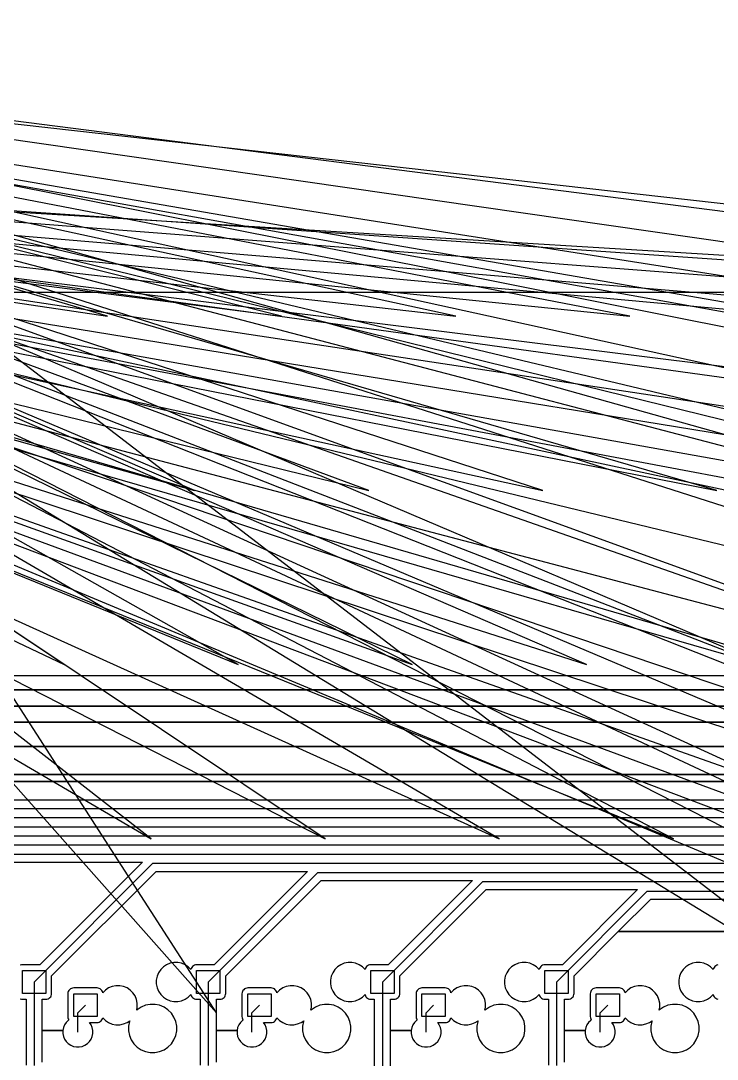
# Model space of a CAD drawing. Extents: x -29462 to 42578, y -23213 to 32194.
# Drawn here: x 19283 to 27750, y -13109 to -489 of the extents above; entities that cross this region are included whole.
import ezdxf

# ---------------------------------------------------------------- set-up
doc = ezdxf.new("R2010")
doc.units = 0

msp = doc.modelspace()

# ---------------------------------------------------------------- linework, layer by layer
at = {"layer": 'Layer 1'}
for p, q in [((20337.808, -4078.892), (8065.38, -488.988)), ((22454.478, -4078.892), (8065.38, -488.988)), ((24571.148, -4078.892), (8065.38, -488.988)), ((26687.808, -4078.892), (8065.38, -488.988)), ((28804.468, -4078.892), (8065.38, -488.988)), ((30921.138, -4078.892), (8065.38, -488.988)), ((39916.968, -4078.892), (8065.38, -488.988)), ((21396.218, -6195.552), (8065.38, -488.988)), ((23512.888, -6195.552), (8065.38, -488.988)), ((25629.558, -6195.552), (8065.38, -488.988)), ((27746.218, -6195.552), (8065.38, -488.988)), ((29862.878, -6195.552), (8065.38, -488.988)), ((31979.548, -6195.552), (8065.38, -488.988)), ((39917.048, -6195.552), (8065.38, -488.988)), ((19808.69, -8312.22), (8065.38, -488.988)), ((21925.36, -8312.22), (8065.38, -488.988)), ((24042.03, -8312.22), (8065.38, -488.988)), ((26158.69, -8312.22), (8065.38, -488.988)), ((28275.35, -8312.22), (8065.38, -488.988)), ((30392.02, -8312.22), (8065.38, -488.988)), ((39917.02, -8312.22), (8065.38, -488.988)), ((20867.05, -10428.88), (8065.38, -488.988)), ((22983.72, -10428.88), (8065.38, -488.988)), ((25100.39, -10428.88), (8065.38, -488.988)), ((27217.05, -10428.88), (8065.38, -488.988)), ((29333.71, -10428.88), (8065.38, -488.988)), ((37800.32, -13074.713), (8065.38, -488.988)), ((39916.99, -13074.713), (8065.38, -488.988)), ((34625.378, -6195.552), (8594.55, -488.988)), ((32244.07, -12545.546), (8594.55, -488.988)), ((34096.138, -4078.892), (9123.71, -488.988)), ((37800.378, -6195.552), (9123.71, -488.988)), ((33831.6, -8312.22), (9388.3, -488.988)), ((37800.298, -4078.892), (9652.88, -488.988)), ((37800.35, -8312.22), (9917.46, -488.988)), ((33302.46, -10428.88), (9917.46, -488.988)), ((21660.75, -12545.546), (13886.2, -488.988)), ((29598.24, -12545.546), (13886.2, -488.988)), ((35683.65, -13074.713), (9388.3, -1018.16)), ((37800.37, -10958.046), (10446.6, -1018.15)), ((6520.94, -2033.48), (20337.808, -4078.892)), ((6520.94, -2033.48), (22454.478, -4078.892)), ((6520.94, -2033.48), (24571.148, -4078.892)), ((6520.94, -2033.48), (26687.808, -4078.892)), ((6520.94, -2033.48), (28804.468, -4078.892)), ((6520.94, -2033.48), (30921.138, -4078.892)), ((6520.94, -2033.48), (39916.968, -4078.892)), ((6520.94, -2033.48), (21396.218, -6195.552)), ((6520.94, -2033.48), (23512.888, -6195.552)), ((6520.94, -2033.48), (25629.558, -6195.552)), ((6520.94, -2033.48), (27746.218, -6195.552)), ((6520.94, -2033.48), (29862.878, -6195.552)), ((6520.94, -2033.48), (31979.548, -6195.552)), ((6520.94, -2033.48), (39917.048, -6195.552)), ((6520.94, -2033.48), (19808.69, -8312.22)), ((6520.94, -2033.48), (21925.36, -8312.22)), ((6520.94, -2033.48), (24042.03, -8312.22)), ((6520.94, -2033.48), (26158.69, -8312.22)), ((6520.94, -2033.48), (28275.35, -8312.22)), ((6520.94, -2033.48), (30392.02, -8312.22)), ((6520.94, -2033.48), (39917.02, -8312.22)), ((6520.94, -2033.48), (20867.05, -10428.88)), ((6520.94, -2033.48), (22983.72, -10428.88)), ((6520.94, -2033.48), (25100.39, -10428.88)), ((6520.94, -2033.48), (27217.05, -10428.88)), ((6520.94, -2033.48), (29333.71, -10428.88)), ((6520.94, -2033.48), (37800.32, -13074.713)), ((6520.94, -2033.48), (39916.99, -13074.713)), ((7050.11, -2033.48), (34625.378, -6195.552)), ((7050.11, -2033.48), (32244.07, -12545.546)), ((7579.28, -2033.48), (34096.138, -4078.892)), ((7579.28, -2033.48), (37800.378, -6195.552)), ((7843.86, -2033.48), (33831.6, -8312.22)), ((8108.44, -2033.48), (37800.298, -4078.892)), ((8373.03, -2033.48), (37800.35, -8312.22)), ((8373.03, -2033.48), (33302.46, -10428.88)), ((12341.8, -2033.48), (21660.75, -12545.546)), ((12341.8, -2033.48), (29598.24, -12545.546)), ((7843.86, -2562.65), (35683.65, -13074.713)), ((8902.19, -2562.65), (37800.37, -10958.046)), ((42577.9, -3792.83), (18116.2, -3792.83)), ((4253.88, -8446.25), (38628, -8446.25)), ((28524.7007, -8619.97993), (17672.2, -8619.98)), ((17672.21, -8619.98), (28524.7, -8619.98)), ((28419.16953, -8820.3615), (17777.3, -8820.36)), ((17777.3229, -8820.3618), (28419.2, -8820.36)), ((28524.6993, -9014.72997), (17672.2, -9014.73)), ((17672.2094, -9014.72997), (28524.7, -9014.73)), ((29344.91117, -9308.57338), (17095.9, -9308.58)), ((17095.9, -9308.58), (29344.9, -9308.58)), ((17437.7, -9650.43), (31037.1, -9650.43)), ((31037.04012, -9650.4343), (17437.7, -9650.43)), ((31037.0356, -9734.9558), (17522.2, -9734.96)), ((17522.232, -9734.962), (31037.1, -9734.96)), ((30399.80446, -9962.63), (17749.9, -9962.63)), ((17709.1, -10060.8), (30404.6, -10060.8)), ((17662.9, -10172), (30358.6, -10172)), ((17616.9, -10283.2), (30312.6, -10283.2)), ((17570.9, -10394.1), (30266.6, -10394.1)), ((17522, -10505.3), (30220.3, -10505.3)), ((18883.5, -10616.5), (30174.3, -10616.5)), ((18924.35, -10714.88), (20762.9, -10714.9)), ((20762.9, -10714.9), (19516.83, -11960.94)), ((19445.9, -12170.7), (20888.9, -10727.42)), ((19658.7, -12097.2), (20929.94, -10825.99)), ((20888.9, -10727.4), (30128.3, -10727.4)), ((20929.94, -10825.99), (22768.4, -10826)), ((21562.6, -12170.7), (22894.69, -10838.61)), ((22768.4, -10826), (21633.44, -11960.93)), ((22894.7, -10838.6), (30063.4, -10838.6)), ((21775.3, -12097.2), (22935.4, -10937.1)), ((22935.4, -10937.1), (24774, -10937.1)), ((23679.3, -12170.7), (24900.19, -10949.81)), ((24774, -10937.1), (23750.16, -11960.92)), ((24900.2, -10949.8), (30016.6, -10949.8)), ((23892, -12097.2), (24941.02, -11048.21)), ((24941.02, -11048.21), (26779.5, -11048.2)), ((25795.9, -12170.7), (26899.67, -11066.65)), ((26779.5, -11048.2), (25866.766, -11960.906)), ((26899.7, -11066.6), (29966.9, -11066.6)), ((26547.2, -11558.6), (26940.674, -11165.126)), ((26940.674, -11165.126), (28498.2, -11165.1)), ((26008.6, -12097.2), (26547.192, -11558.636)), ((26547.192, -11558.636), (28524.7, -11558.6)), ((28524.6993, -11558.59999), (26547.2, -11558.6)), ((19290.5711, -11962.25467), (19277.2502, -11966.29044)), ((19304.4, -11960.9), (19290.5711, -11962.25467)), ((19516.83, -11960.94), (19304.4, -11960.9)), ((21017.0534, -11986.44487), (20984.0052, -12019.49307)), ((21055.9154, -11960.50867), (21017.0534, -11986.44487)), ((21099.0671, -11942.61577), (21055.9154, -11960.50867)), ((21144.9, -11933.5), (21099.0671, -11942.61577)), ((21191.681606, -11933.468025), (21144.9, -11933.5)), ((21237.514506, -11942.583795), (21191.681606, -11933.468025)), ((21280.694506, -11960.476695), (21237.514506, -11942.583795)), ((21319.528206, -11986.412895), (21280.694506, -11960.476695)), ((21351.504006, -12018.416895), (21319.528206, -11986.412895)), ((21370.9491, -11981.67154), (21362.14377, -11992.42424)), ((21381.7018, -11972.83799), (21370.9491, -11981.67154)), ((21393.9502, -11966.29044), (21381.7018, -11972.83799)), ((21407.2711, -11962.25467), (21393.9502, -11966.29044)), ((21421.1, -11960.9), (21407.2711, -11962.25467)), ((21633.44, -11960.93), (21421.1, -11960.9)), ((23133.7534, -11986.44487), (23100.7052, -12019.49307)), ((23172.6154, -11960.50867), (23133.7534, -11986.44487)), ((23215.7671, -11942.61577), (23172.6154, -11960.50867)), ((23261.6, -11933.5), (23215.7671, -11942.61577)), ((23308.381606, -11933.468025), (23261.6, -11933.5)), ((23354.214506, -11942.583795), (23308.381606, -11933.468025)), ((23397.394506, -11960.476695), (23354.214506, -11942.583795)), ((23436.228206, -11986.412895), (23397.394506, -11960.476695)), ((23468.204006, -12018.416895), (23436.228206, -11986.412895)), ((23487.6491, -11981.67154), (23478.84377, -11992.42424)), ((23498.4018, -11972.83799), (23487.6491, -11981.67154)), ((23510.6502, -11966.29044), (23498.4018, -11972.83799)), ((23523.9711, -11962.25467), (23510.6502, -11966.29044)), ((23537.8, -11960.9), (23523.9711, -11962.25467)), ((23750.16, -11960.92), (23537.8, -11960.9)), ((25250.4534, -11986.44487), (25217.4052, -12019.49307)), ((25289.3154, -11960.50867), (25250.4534, -11986.44487)), ((25332.4671, -11942.61577), (25289.3154, -11960.50867)), ((25378.3, -11933.5), (25332.4671, -11942.61577)), ((25424.981606, -11933.468025), (25378.3, -11933.5)), ((25470.814506, -11942.583795), (25424.981606, -11933.468025)), ((25513.994506, -11960.476695), (25470.814506, -11942.583795)), ((25552.828206, -11986.412895), (25513.994506, -11960.476695)), ((25584.804006, -12018.416895), (25552.828206, -11986.412895)), ((25604.2491, -11981.67154), (25595.44377, -11992.42424)), ((25615.0018, -11972.83799), (25604.2491, -11981.67154)), ((25627.2502, -11966.29044), (25615.0018, -11972.83799)), ((25640.5711, -11962.25467), (25627.2502, -11966.29044)), ((25654.4, -11960.9), (25640.5711, -11962.25467)), ((25866.766, -11960.906), (25654.4, -11960.9)), ((27367.0534, -11986.44487), (27334.0052, -12019.49307)), ((27405.9154, -11960.50867), (27367.0534, -11986.44487)), ((27449.0671, -11942.61577), (27405.9154, -11960.50867)), ((27494.9, -11933.5), (27449.0671, -11942.61577)), ((27541.681606, -11933.468025), (27494.9, -11933.5)), ((27587.514506, -11942.583795), (27541.681606, -11933.468025)), ((27630.694506, -11960.476695), (27587.514506, -11942.583795)), ((27669.528206, -11986.412895), (27630.694506, -11960.476695)), ((27701.504006, -12018.416895), (27669.528206, -11986.412895)), ((27720.9491, -11981.67154), (27712.14377, -11992.42424)), ((27731.7018, -11972.83799), (27720.9491, -11981.67154)), ((27743.9502, -11966.29044), (27731.7018, -11972.83799)), ((27757.2711, -11962.25467), (27743.9502, -11966.29044)), ((19304.4, -12309.6), (19304.4, -12031.8)), ((19304.4, -12031.8), (19587.8, -12031.8)), ((19587.8, -12031.8), (19587.8, -12309.6)), ((19658.69424, -12309.60576), (19658.7, -12097.2)), ((20940.1761, -12101.53507), (20931.06033, -12147.36797)), ((20958.0408, -12058.35507), (20940.1761, -12101.53507)), ((20984.0052, -12019.49307), (20958.0408, -12058.35507)), ((21351.56045, -12017.96534), (21351.504006, -12018.416895)), ((21355.59622, -12004.67264), (21351.56045, -12017.96534)), ((21362.14377, -11992.42424), (21355.59622, -12004.67264)), ((21421.1, -12309.6), (21421.1, -12031.8)), ((21421.1, -12031.8), (21704.4, -12031.8)), ((21704.4, -12031.8), (21704.4, -12309.6)), ((21775.29424, -12309.60576), (21775.3, -12097.2)), ((23056.8761, -12101.53507), (23047.76033, -12147.36797)), ((23074.7408, -12058.35507), (23056.8761, -12101.53507)), ((23100.7052, -12019.49307), (23074.7408, -12058.35507)), ((23468.26045, -12017.96534), (23468.204006, -12018.416895)), ((23472.29622, -12004.67264), (23468.26045, -12017.96534)), ((23478.84377, -11992.42424), (23472.29622, -12004.67264)), ((23537.8, -12309.6), (23537.8, -12031.8)), ((23537.8, -12031.8), (23821.1, -12031.8)), ((23821.1, -12031.8), (23821.1, -12309.6)), ((23891.99424, -12309.60576), (23892, -12097.2)), ((25173.5761, -12101.53507), (25164.46033, -12147.36797)), ((25191.4408, -12058.35507), (25173.5761, -12101.53507)), ((25217.4052, -12019.49307), (25191.4408, -12058.35507)), ((25584.86045, -12017.96534), (25584.804006, -12018.416895)), ((25588.89622, -12004.67264), (25584.86045, -12017.96534)), ((25595.44377, -11992.42424), (25588.89622, -12004.67264)), ((25654.4, -12309.6), (25654.4, -12031.8)), ((25654.4, -12031.8), (25937.8, -12031.8)), ((25937.8, -12031.8), (25937.8, -12309.6)), ((26008.69424, -12309.60576), (26008.6, -12097.2)), ((27290.1761, -12101.53507), (27281.06033, -12147.36797)), ((27308.0408, -12058.35507), (27290.1761, -12101.53507)), ((27334.0052, -12019.49307), (27308.0408, -12058.35507)), ((27701.56045, -12017.96534), (27701.504006, -12018.416895)), ((27705.59622, -12004.67264), (27701.56045, -12017.96534)), ((27712.14377, -11992.42424), (27705.59622, -12004.67264)), ((19445.9, -12170.7), (19445.9, -13184.1)), ((20393.5671, -12224.81577), (20350.4154, -12242.70867)), ((20439.4, -12215.7), (20393.5671, -12224.81577)), ((20486.13213, -12215.73203), (20439.4, -12215.7)), ((20531.96503, -12224.8478), (20486.13213, -12215.73203)), ((20575.14503, -12242.7407), (20531.96503, -12224.8478)), ((20931.06033, -12147.36797), (20931.1, -12194)), ((20931.1, -12194), (20940.21577, -12239.8329)), ((20940.21577, -12239.8329), (20958.08047, -12283.0129)), ((21562.6, -12170.7), (21562.6, -13184.1)), ((22510.2671, -12224.81577), (22467.1154, -12242.70867)), ((22556.1, -12215.7), (22510.2671, -12224.81577)), ((22602.83213, -12215.73203), (22556.1, -12215.7)), ((22648.66503, -12224.8478), (22602.83213, -12215.73203)), ((22691.84503, -12242.7407), (22648.66503, -12224.8478)), ((23047.76033, -12147.36797), (23047.8, -12194)), ((23047.8, -12194), (23056.91577, -12239.8329)), ((23056.91577, -12239.8329), (23074.78047, -12283.0129)), ((23679.3, -12170.7), (23679.3, -13229)), ((24626.8671, -12224.81577), (24583.7154, -12242.70867)), ((24672.7, -12215.7), (24626.8671, -12224.81577)), ((24719.43213, -12215.73203), (24672.7, -12215.7)), ((24765.26503, -12224.8478), (24719.43213, -12215.73203)), ((24808.44503, -12242.7407), (24765.26503, -12224.8478)), ((25164.46033, -12147.36797), (25164.4, -12194)), ((25164.4, -12194), (25173.51577, -12239.8329)), ((25173.51577, -12239.8329), (25191.38047, -12283.0129)), ((25795.9, -12170.7), (25795.9, -13184.1)), ((26743.5671, -12224.81577), (26700.4154, -12242.70867)), ((26789.4, -12215.7), (26743.5671, -12224.81577)), ((26836.13213, -12215.73203), (26789.4, -12215.7)), ((26881.96503, -12224.8478), (26836.13213, -12215.73203)), ((26925.14503, -12242.7407), (26881.96503, -12224.8478)), ((27281.06033, -12147.36797), (27281.1, -12194)), ((27281.1, -12194), (27290.21577, -12239.8329)), ((27290.21577, -12239.8329), (27308.08047, -12283.0129)), ((19587.8, -12309.6), (19304.4, -12309.6)), ((19627.1983, -12368.53379), (19637.9227, -12359.72846)), ((19637.9227, -12359.72846), (19646.75625, -12348.97576)), ((19646.75625, -12348.97576), (19653.3038, -12336.72736)), ((19653.3038, -12336.72736), (19657.33957, -12323.43466)), ((19657.33957, -12323.43466), (19658.69424, -12309.60576)), ((19855.80576, -12313.99424), (19855.8, -12591.8)), ((19857.16043, -12300.16534), (19855.80576, -12313.99424)), ((19861.1962, -12286.87264), (19857.16043, -12300.16534)), ((19867.74375, -12274.62424), (19861.1962, -12286.87264)), ((19876.5773, -12263.87154), (19867.74375, -12274.62424)), ((19887.3017, -12255.03799), (19876.5773, -12263.87154)), ((19899.5784, -12248.49044), (19887.3017, -12255.03799)), ((19912.8711, -12244.45467), (19899.5784, -12248.49044)), ((19926.7, -12243.1), (19912.8711, -12244.45467)), ((20209.981606, -12243.131975), (19926.7, -12243.1)), ((19926.7, -12591.8), (19926.7, -12314)), ((19926.7, -12314), (20210, -12314)), ((20223.810506, -12244.486645), (20209.981606, -12243.131975)), ((20210, -12314), (20210, -12591.8)), ((20237.131406, -12248.522415), (20223.810506, -12244.486645)), ((20249.379806, -12255.069965), (20237.131406, -12248.522415)), ((20260.132506, -12263.903515), (20249.379806, -12255.069965)), ((20268.937836, -12274.656215), (20260.132506, -12263.903515)), ((20275.485386, -12286.904615), (20268.937836, -12274.656215)), ((20279.521156, -12300.197315), (20275.485386, -12286.904615)), ((20279.5776, -12300.64887), (20279.521156, -12300.197315)), ((20311.5534, -12268.64487), (20279.5776, -12300.64887)), ((20350.4154, -12242.70867), (20311.5534, -12268.64487)), ((20613.97873, -12268.6769), (20575.14503, -12242.7407)), ((20647.02693, -12301.7251), (20613.97873, -12268.6769)), ((20672.99133, -12340.5871), (20647.02693, -12301.7251)), ((20690.88423, -12383.7671), (20672.99133, -12340.5871)), ((20958.08047, -12283.0129), (20984.04487, -12321.8749)), ((20984.04487, -12321.8749), (21017.09307, -12354.8949)), ((21017.09307, -12354.8949), (21055.95507, -12380.8593)), ((21280.7129, -12380.89133), (21319.5466, -12354.92693)), ((21319.5466, -12354.92693), (21351.5224, -12322.95113)), ((21351.5224, -12322.95113), (21351.578844, -12323.402685)), ((21351.578844, -12323.402685), (21355.614614, -12336.695385)), ((21355.614614, -12336.695385), (21362.162164, -12348.943785)), ((21362.162164, -12348.943785), (21370.967494, -12359.696485)), ((21370.967494, -12359.696485), (21381.720194, -12368.501815)), ((21704.4, -12309.6), (21421.1, -12309.6)), ((21743.7983, -12368.53379), (21754.5227, -12359.72846)), ((21754.5227, -12359.72846), (21763.35625, -12348.97576)), ((21763.35625, -12348.97576), (21769.9038, -12336.72736)), ((21769.9038, -12336.72736), (21773.93957, -12323.43466)), ((21773.93957, -12323.43466), (21775.29424, -12309.60576)), ((21972.40576, -12313.99424), (21972.4, -12591.8)), ((21973.76043, -12300.16534), (21972.40576, -12313.99424)), ((21977.7962, -12286.87264), (21973.76043, -12300.16534)), ((21984.34375, -12274.62424), (21977.7962, -12286.87264)), ((21993.1773, -12263.87154), (21984.34375, -12274.62424)), ((22003.9017, -12255.03799), (21993.1773, -12263.87154)), ((22016.1784, -12248.49044), (22003.9017, -12255.03799)), ((22029.4711, -12244.45467), (22016.1784, -12248.49044)), ((22043.3, -12243.1), (22029.4711, -12244.45467)), ((22326.681606, -12243.131975), (22043.3, -12243.1)), ((22043.3, -12591.8), (22043.3, -12314)), ((22043.3, -12314), (22326.6, -12314)), ((22326.6, -12314), (22326.6, -12591.8)), ((22340.510506, -12244.486645), (22326.681606, -12243.131975)), ((22353.831406, -12248.522415), (22340.510506, -12244.486645)), ((22366.079806, -12255.069965), (22353.831406, -12248.522415)), ((22376.832506, -12263.903515), (22366.079806, -12255.069965)), ((22385.637836, -12274.656215), (22376.832506, -12263.903515)), ((22392.185386, -12286.904615), (22385.637836, -12274.656215)), ((22396.221156, -12300.197315), (22392.185386, -12286.904615)), ((22396.2776, -12300.64887), (22396.221156, -12300.197315)), ((22428.2534, -12268.64487), (22396.2776, -12300.64887)), ((22467.1154, -12242.70867), (22428.2534, -12268.64487)), ((22730.67873, -12268.6769), (22691.84503, -12242.7407)), ((22763.72693, -12301.7251), (22730.67873, -12268.6769)), ((22789.69133, -12340.5871), (22763.72693, -12301.7251)), ((22807.58423, -12383.7671), (22789.69133, -12340.5871)), ((23074.78047, -12283.0129), (23100.74487, -12321.8749)), ((23100.74487, -12321.8749), (23133.79307, -12354.8949)), ((23133.79307, -12354.8949), (23172.65507, -12380.8593)), ((23397.3129, -12380.89133), (23436.1466, -12354.92693)), ((23436.1466, -12354.92693), (23468.1224, -12322.95113)), ((23468.1224, -12322.95113), (23468.178844, -12323.402685)), ((23468.178844, -12323.402685), (23472.214614, -12336.695385)), ((23472.214614, -12336.695385), (23478.762164, -12348.943785)), ((23478.762164, -12348.943785), (23487.567494, -12359.696485)), ((23487.567494, -12359.696485), (23498.320194, -12368.501815)), ((23821.1, -12309.6), (23537.8, -12309.6)), ((23860.4983, -12368.53379), (23871.2227, -12359.72846)), ((23871.2227, -12359.72846), (23880.05625, -12348.97576)), ((23880.05625, -12348.97576), (23886.6038, -12336.72736)), ((23886.6038, -12336.72736), (23890.63957, -12323.43466)), ((23890.63957, -12323.43466), (23891.99424, -12309.60576)), ((24089.10576, -12313.99424), (24089.1, -12591.8)), ((24090.46043, -12300.16534), (24089.10576, -12313.99424)), ((24094.4962, -12286.87264), (24090.46043, -12300.16534)), ((24101.04375, -12274.62424), (24094.4962, -12286.87264)), ((24109.8773, -12263.87154), (24101.04375, -12274.62424)), ((24120.6017, -12255.03799), (24109.8773, -12263.87154)), ((24132.8784, -12248.49044), (24120.6017, -12255.03799)), ((24146.1711, -12244.45467), (24132.8784, -12248.49044)), ((24160, -12243.1), (24146.1711, -12244.45467)), ((24443.281606, -12243.131975), (24160, -12243.1)), ((24160, -12591.8), (24160, -12314)), ((24160, -12314), (24443.3, -12314)), ((24457.110506, -12244.486645), (24443.281606, -12243.131975)), ((24443.3, -12314), (24443.3, -12591.8)), ((24470.431406, -12248.522415), (24457.110506, -12244.486645)), ((24482.679806, -12255.069965), (24470.431406, -12248.522415)), ((24493.432506, -12263.903515), (24482.679806, -12255.069965)), ((24502.237836, -12274.656215), (24493.432506, -12263.903515)), ((24508.785386, -12286.904615), (24502.237836, -12274.656215)), ((24512.821156, -12300.197315), (24508.785386, -12286.904615)), ((24512.8776, -12300.64887), (24512.821156, -12300.197315)), ((24544.8534, -12268.64487), (24512.8776, -12300.64887)), ((24583.7154, -12242.70867), (24544.8534, -12268.64487)), ((24847.27873, -12268.6769), (24808.44503, -12242.7407)), ((24880.32693, -12301.7251), (24847.27873, -12268.6769)), ((24906.29133, -12340.5871), (24880.32693, -12301.7251)), ((24924.18423, -12383.7671), (24906.29133, -12340.5871)), ((25191.38047, -12283.0129), (25217.34487, -12321.8749)), ((25217.34487, -12321.8749), (25250.39307, -12354.8949)), ((25250.39307, -12354.8949), (25289.25507, -12380.8593)), ((25514.0129, -12380.89133), (25552.8466, -12354.92693)), ((25552.8466, -12354.92693), (25584.8224, -12322.95113)), ((25584.8224, -12322.95113), (25584.878844, -12323.402685)), ((25584.878844, -12323.402685), (25588.914614, -12336.695385)), ((25588.914614, -12336.695385), (25595.462164, -12348.943785)), ((25595.462164, -12348.943785), (25604.267494, -12359.696485)), ((25604.267494, -12359.696485), (25615.020194, -12368.501815)), ((25937.8, -12309.6), (25654.4, -12309.6)), ((25977.1983, -12368.53379), (25987.9227, -12359.72846)), ((25987.9227, -12359.72846), (25996.75625, -12348.97576)), ((25996.75625, -12348.97576), (26003.3038, -12336.72736)), ((26003.3038, -12336.72736), (26007.33957, -12323.43466)), ((26007.33957, -12323.43466), (26008.69424, -12309.60576)), ((26207.06043, -12300.16534), (26205.70576, -12313.99424)), ((26205.70576, -12313.99424), (26205.8, -12591.8)), ((26211.0962, -12286.87264), (26207.06043, -12300.16534)), ((26217.64375, -12274.62424), (26211.0962, -12286.87264)), ((26226.4773, -12263.87154), (26217.64375, -12274.62424)), ((26237.2017, -12255.03799), (26226.4773, -12263.87154)), ((26249.4784, -12248.49044), (26237.2017, -12255.03799)), ((26262.7711, -12244.45467), (26249.4784, -12248.49044)), ((26276.6, -12243.1), (26262.7711, -12244.45467)), ((26559.981606, -12243.131975), (26276.6, -12243.1)), ((26276.6, -12591.8), (26276.6, -12314)), ((26276.6, -12314), (26560, -12314)), ((26573.810506, -12244.486645), (26559.981606, -12243.131975)), ((26560, -12314), (26560, -12591.8)), ((26587.131406, -12248.522415), (26573.810506, -12244.486645)), ((26599.379806, -12255.069965), (26587.131406, -12248.522415)), ((26610.132506, -12263.903515), (26599.379806, -12255.069965)), ((26618.937836, -12274.656215), (26610.132506, -12263.903515)), ((26625.485386, -12286.904615), (26618.937836, -12274.656215)), ((26629.521156, -12300.197315), (26625.485386, -12286.904615)), ((26629.5776, -12300.64887), (26629.521156, -12300.197315)), ((26661.5534, -12268.64487), (26629.5776, -12300.64887)), ((26700.4154, -12242.70867), (26661.5534, -12268.64487)), ((26963.97873, -12268.6769), (26925.14503, -12242.7407)), ((26997.02693, -12301.7251), (26963.97873, -12268.6769)), ((27022.99133, -12340.5871), (26997.02693, -12301.7251)), ((27040.88423, -12383.7671), (27022.99133, -12340.5871)), ((27308.08047, -12283.0129), (27334.04487, -12321.8749)), ((27334.04487, -12321.8749), (27367.09307, -12354.8949)), ((27367.09307, -12354.8949), (27405.95507, -12380.8593)), ((27630.7129, -12380.89133), (27669.5466, -12354.92693)), ((27669.5466, -12354.92693), (27701.5224, -12322.95113)), ((27701.5224, -12322.95113), (27701.578844, -12323.402685)), ((27701.578844, -12323.402685), (27705.614614, -12336.695385)), ((27705.614614, -12336.695385), (27712.162164, -12348.943785)), ((27712.162164, -12348.943785), (27720.967494, -12359.696485)), ((27720.967494, -12359.696485), (27731.720194, -12368.501815)), ((19277.268594, -12375.077585), (19290.589494, -12379.113355)), ((19290.589494, -12379.113355), (19304.418394, -12380.468025)), ((19304.418394, -12380.468025), (19347.8, -12380.5)), ((19347.8, -12380.5), (19347.8, -13179.4)), ((19544.4, -12760.6), (19544.4, -12380.5)), ((19544.4, -12380.5), (19587.8, -12380.5)), ((19587.8, -12380.5), (19601.6289, -12379.14533)), ((19601.6289, -12379.14533), (19614.9216, -12375.10956)), ((19614.9216, -12375.10956), (19627.1983, -12368.53379)), ((19976.8, -12544.1), (20068.2399, -12452.9423)), ((20700, -12429.6), (20690.88423, -12383.7671)), ((20692.36948, -12514.83114), (20700.04592, -12476.22314)), ((20747.4592, -12475.6305), (20699.5097, -12507.6627)), ((20700.04592, -12476.22314), (20700, -12429.6)), ((20800.7427, -12453.5607), (20747.4592, -12475.6305)), ((20857.3, -12442.3), (20800.7427, -12453.5607)), ((20914.9659, -12442.3377), (20857.3, -12442.3)), ((20971.5232, -12453.5984), (20914.9659, -12442.3377)), ((21024.8067, -12475.6682), (20971.5232, -12453.5984)), ((21072.7562, -12507.7004), (21024.8067, -12475.6682)), ((21055.95507, -12380.8593), (21099.10677, -12398.7522)), ((21099.10677, -12398.7522), (21144.93967, -12407.86797)), ((21144.93967, -12407.86797), (21191.7, -12407.9)), ((21191.7, -12407.9), (21237.5329, -12398.78423)), ((21237.5329, -12398.78423), (21280.7129, -12380.89133)), ((21381.720194, -12368.501815), (21393.968594, -12375.077585)), ((21393.968594, -12375.077585), (21407.289494, -12379.113355)), ((21407.289494, -12379.113355), (21421.118394, -12380.468025)), ((21421.118394, -12380.468025), (21464.4, -12380.5)), ((21464.4, -12380.5), (21464.4, -13179.4)), ((21661.1, -12760.6), (21661.1, -12380.5)), ((21661.1, -12380.5), (21704.4, -12380.5)), ((21704.4, -12380.5), (21718.2289, -12379.14533)), ((21718.2289, -12379.14533), (21731.5216, -12375.10956)), ((21731.5216, -12375.10956), (21743.7983, -12368.53379)), ((22093.5, -12544.1), (22184.9399, -12452.9423)), ((22816.7, -12429.6), (22807.58423, -12383.7671)), ((22808.96948, -12514.83114), (22816.64592, -12476.22314)), ((22864.0592, -12475.6305), (22816.1097, -12507.6627)), ((22816.64592, -12476.22314), (22816.7, -12429.6)), ((22917.3427, -12453.5607), (22864.0592, -12475.6305)), ((22973.9, -12442.3), (22917.3427, -12453.5607)), ((23031.5659, -12442.3377), (22973.9, -12442.3)), ((23088.1232, -12453.5984), (23031.5659, -12442.3377)), ((23141.4067, -12475.6682), (23088.1232, -12453.5984)), ((23189.3562, -12507.7004), (23141.4067, -12475.6682)), ((23172.65507, -12380.8593), (23215.80677, -12398.7522)), ((23215.80677, -12398.7522), (23261.63967, -12407.86797)), ((23261.63967, -12407.86797), (23308.3, -12407.9)), ((23308.3, -12407.9), (23354.1329, -12398.78423)), ((23354.1329, -12398.78423), (23397.3129, -12380.89133)), ((23498.320194, -12368.501815), (23510.568594, -12375.077585)), ((23510.568594, -12375.077585), (23523.889494, -12379.113355)), ((23523.889494, -12379.113355), (23537.718394, -12380.468025)), ((23537.718394, -12380.468025), (23581.1, -12380.5)), ((23581.1, -12380.5), (23581.1, -13224.2)), ((23777.8, -12760.6), (23777.8, -12380.5)), ((23777.8, -12380.5), (23821.1, -12380.5)), ((23821.1, -12380.5), (23834.9289, -12379.14533)), ((23834.9289, -12379.14533), (23848.2216, -12375.10956)), ((23848.2216, -12375.10956), (23860.4983, -12368.53379)), ((24210.1, -12544.1), (24301.5399, -12452.9423)), ((24933.3, -12429.6), (24924.18423, -12383.7671)), ((24925.66948, -12514.83114), (24933.34592, -12476.22314)), ((24980.7592, -12475.6305), (24932.8097, -12507.6627)), ((24933.34592, -12476.22314), (24933.3, -12429.6)), ((25034.0427, -12453.5607), (24980.7592, -12475.6305)), ((25090.6, -12442.3), (25034.0427, -12453.5607)), ((25148.2659, -12442.3377), (25090.6, -12442.3)), ((25204.8232, -12453.5984), (25148.2659, -12442.3377)), ((25258.1067, -12475.6682), (25204.8232, -12453.5984)), ((25306.0562, -12507.7004), (25258.1067, -12475.6682)), ((25289.25507, -12380.8593), (25332.40677, -12398.7522)), ((25332.40677, -12398.7522), (25378.23967, -12407.86797)), ((25378.23967, -12407.86797), (25425, -12407.9)), ((25425, -12407.9), (25470.8329, -12398.78423)), ((25470.8329, -12398.78423), (25514.0129, -12380.89133)), ((25615.020194, -12368.501815), (25627.268594, -12375.077585)), ((25627.268594, -12375.077585), (25640.589494, -12379.113355)), ((25640.589494, -12379.113355), (25654.418394, -12380.468025)), ((25654.418394, -12380.468025), (25697.8, -12380.5)), ((25697.8, -12380.5), (25697.8, -13179.4)), ((25894.4, -12760.6), (25894.4, -12380.5)), ((25894.4, -12380.5), (25937.8, -12380.5)), ((25937.8, -12380.5), (25951.6289, -12379.14533)), ((25951.6289, -12379.14533), (25964.9216, -12375.10956)), ((25964.9216, -12375.10956), (25977.1983, -12368.53379)), ((26326.8, -12544.1), (26418.2399, -12452.9423)), ((27050, -12429.6), (27040.88423, -12383.7671)), ((27042.26948, -12514.83114), (27049.94592, -12476.22314)), ((27097.3592, -12475.6305), (27049.4097, -12507.6627)), ((27049.94592, -12476.22314), (27050, -12429.6)), ((27150.6427, -12453.5607), (27097.3592, -12475.6305)), ((27207.2, -12442.3), (27150.6427, -12453.5607)), ((27264.9659, -12442.3377), (27207.2, -12442.3)), ((27321.5232, -12453.5984), (27264.9659, -12442.3377)), ((27374.8067, -12475.6682), (27321.5232, -12453.5984)), ((27422.7562, -12507.7004), (27374.8067, -12475.6682)), ((27405.95507, -12380.8593), (27449.10677, -12398.7522)), ((27449.10677, -12398.7522), (27494.93967, -12407.86797)), ((27494.93967, -12407.86797), (27541.7, -12407.9)), ((27541.7, -12407.9), (27587.5329, -12398.78423)), ((27587.5329, -12398.78423), (27630.7129, -12380.89133)), ((27731.720194, -12368.501815), (27743.968594, -12375.077585)), ((27743.968594, -12375.077585), (27757.289494, -12379.113355)), ((19855.8, -12591.8), (19857.15467, -12605.6289)), ((19857.15467, -12605.6289), (19861.19044, -12618.9216)), ((19861.19044, -12618.9216), (19867.73799, -12631.17)), ((20210, -12591.8), (19926.7, -12591.8)), ((19976.8, -12778.3), (19976.8, -12544.1)), ((20268.95623, -12631.17576), (20275.50378, -12618.92736)), ((20275.50378, -12618.92736), (20279.53955, -12605.63466)), ((20279.53955, -12605.63466), (20279.595994, -12605.183105)), ((20279.595994, -12605.183105), (20311.571794, -12637.158905)), ((20699.5097, -12507.6627), (20692.36948, -12514.83114)), ((21113.5373, -12548.4815), (21072.7562, -12507.7004)), ((21145.5695, -12596.4592), (21113.5373, -12548.4815)), ((21167.6393, -12649.7145), (21145.5695, -12596.4592)), ((21972.4, -12591.8), (21973.75467, -12605.6289)), ((21973.75467, -12605.6289), (21977.79044, -12618.9216)), ((21977.79044, -12618.9216), (21984.33799, -12631.17)), ((22326.6, -12591.8), (22043.3, -12591.8)), ((22093.5, -12778.3), (22093.5, -12544.1)), ((22385.55623, -12631.17576), (22392.10378, -12618.92736)), ((22392.10378, -12618.92736), (22396.13955, -12605.63466)), ((22396.13955, -12605.63466), (22396.195994, -12605.183105)), ((22396.195994, -12605.183105), (22428.171794, -12637.158905)), ((22816.1097, -12507.6627), (22808.96948, -12514.83114)), ((23230.1373, -12548.4815), (23189.3562, -12507.7004)), ((23262.1695, -12596.4592), (23230.1373, -12548.4815)), ((23284.2393, -12649.7145), (23262.1695, -12596.4592)), ((24089.1, -12591.8), (24090.45467, -12605.6289)), ((24090.45467, -12605.6289), (24094.49044, -12618.9216)), ((24094.49044, -12618.9216), (24101.03799, -12631.17)), ((24443.3, -12591.8), (24160, -12591.8)), ((24210.1, -12778.3), (24210.1, -12544.1)), ((24502.25623, -12631.17576), (24508.80378, -12618.92736)), ((24508.80378, -12618.92736), (24512.83955, -12605.63466)), ((24512.83955, -12605.63466), (24512.895994, -12605.183105)), ((24512.895994, -12605.183105), (24544.871794, -12637.158905)), ((24932.8097, -12507.6627), (24925.66948, -12514.83114)), ((25346.8373, -12548.4815), (25306.0562, -12507.7004)), ((25378.8695, -12596.4592), (25346.8373, -12548.4815)), ((25400.9393, -12649.7145), (25378.8695, -12596.4592)), ((26205.8, -12591.8), (26207.15467, -12605.6289)), ((26207.15467, -12605.6289), (26211.19044, -12618.9216)), ((26211.19044, -12618.9216), (26217.73799, -12631.17)), ((26560, -12591.8), (26276.6, -12591.8)), ((26326.8, -12778.3), (26326.8, -12544.1)), ((26618.95623, -12631.17576), (26625.50378, -12618.92736)), ((26625.50378, -12618.92736), (26629.53955, -12605.63466)), ((26629.53955, -12605.63466), (26629.595994, -12605.183105)), ((26629.595994, -12605.183105), (26661.571794, -12637.158905)), ((27049.4097, -12507.6627), (27042.26948, -12514.83114)), ((27463.5373, -12548.4815), (27422.7562, -12507.7004)), ((27495.5695, -12596.4592), (27463.5373, -12548.4815)), ((27517.6393, -12649.7145), (27495.5695, -12596.4592)), ((19802.347065, -12725.46036), (19795.347955, -12760.56876)), ((19816.034865, -12692.41216), (19802.347065, -12725.46036)), ((19835.931565, -12662.66596), (19816.034865, -12692.41216)), ((19861.218665, -12637.35066), (19835.931565, -12662.66596)), ((19868.697545, -12632.35533), (19861.218665, -12637.35066)), ((19867.73799, -12631.17), (19868.697545, -12632.35533)), ((20118.07292, -12662.7254), (20210, -12662.7)), ((20137.94132, -12692.4434), (20118.07292, -12662.7254)), ((20151.62912, -12725.4916), (20137.94132, -12692.4434)), ((20158.6, -12760.6), (20151.62912, -12725.4916)), ((20210, -12662.7), (20223.8289, -12661.34533)), ((20223.8289, -12661.34533), (20237.1498, -12657.30956)), ((20237.1498, -12657.30956), (20249.3982, -12650.73379)), ((20249.3982, -12650.73379), (20260.1509, -12641.92846)), ((20260.1509, -12641.92846), (20268.95623, -12631.17576)), ((20311.571794, -12637.158905), (20350.433794, -12663.123305)), ((20350.433794, -12663.123305), (20393.585494, -12681.016205)), ((20393.585494, -12681.016205), (20439.418394, -12690.131975)), ((20439.418394, -12690.131975), (20486.1, -12690.1)), ((20486.1, -12690.1), (20531.9329, -12680.98423)), ((20531.9329, -12680.98423), (20575.1129, -12663.09133)), ((20575.1129, -12663.09133), (20608.1329, -12641.02153)), ((20604.54868, -12649.68575), (20593.28798, -12706.27125)), ((20593.28798, -12706.27125), (20593.3, -12764)), ((20608.1329, -12641.02153), (20604.54868, -12649.68575)), ((21178.9, -12706.3), (21167.6393, -12649.7145)), ((21178.8341, -12763.966), (21178.9, -12706.3)), ((21918.947065, -12725.46036), (21911.947955, -12760.56876)), ((21932.634865, -12692.41216), (21918.947065, -12725.46036)), ((21952.531565, -12662.66596), (21932.634865, -12692.41216)), ((21977.818665, -12637.35066), (21952.531565, -12662.66596)), ((21985.297545, -12632.35533), (21977.818665, -12637.35066)), ((21984.33799, -12631.17), (21985.297545, -12632.35533)), ((22234.77292, -12662.7254), (22326.6, -12662.7)), ((22254.64132, -12692.4434), (22234.77292, -12662.7254)), ((22268.32912, -12725.4916), (22254.64132, -12692.4434)), ((22275.3, -12760.6), (22268.32912, -12725.4916)), ((22326.6, -12662.7), (22340.4289, -12661.34533)), ((22340.4289, -12661.34533), (22353.7498, -12657.30956)), ((22353.7498, -12657.30956), (22365.9982, -12650.73379)), ((22365.9982, -12650.73379), (22376.7509, -12641.92846)), ((22376.7509, -12641.92846), (22385.55623, -12631.17576)), ((22428.171794, -12637.158905), (22467.033794, -12663.123305)), ((22467.033794, -12663.123305), (22510.185494, -12681.016205)), ((22510.185494, -12681.016205), (22556.018394, -12690.131975)), ((22556.018394, -12690.131975), (22602.8, -12690.1)), ((22602.8, -12690.1), (22648.6329, -12680.98423)), ((22648.6329, -12680.98423), (22691.8129, -12663.09133)), ((22691.8129, -12663.09133), (22724.8329, -12641.02153)), ((22721.24868, -12649.68575), (22709.98798, -12706.27125)), ((22709.98798, -12706.27125), (22710, -12764)), ((22724.8329, -12641.02153), (22721.24868, -12649.68575)), ((23295.5, -12706.3), (23284.2393, -12649.7145)), ((23295.5341, -12763.966), (23295.5, -12706.3)), ((24035.647065, -12725.46036), (24028.647955, -12760.56876)), ((24049.334865, -12692.41216), (24035.647065, -12725.46036)), ((24069.231565, -12662.66596), (24049.334865, -12692.41216)), ((24094.518665, -12637.35066), (24069.231565, -12662.66596)), ((24101.997545, -12632.35533), (24094.518665, -12637.35066)), ((24101.03799, -12631.17), (24101.997545, -12632.35533)), ((24351.47292, -12662.7254), (24443.3, -12662.7)), ((24371.34132, -12692.4434), (24351.47292, -12662.7254)), ((24385.02912, -12725.4916), (24371.34132, -12692.4434)), ((24392, -12760.6), (24385.02912, -12725.4916)), ((24443.3, -12662.7), (24457.1289, -12661.34533)), ((24457.1289, -12661.34533), (24470.4498, -12657.30956)), ((24470.4498, -12657.30956), (24482.6982, -12650.73379)), ((24482.6982, -12650.73379), (24493.4509, -12641.92846)), ((24493.4509, -12641.92846), (24502.25623, -12631.17576)), ((24544.871794, -12637.158905), (24583.733794, -12663.123305)), ((24583.733794, -12663.123305), (24626.885494, -12681.016205)), ((24626.885494, -12681.016205), (24672.718394, -12690.131975)), ((24672.718394, -12690.131975), (24719.5, -12690.1)), ((24719.5, -12690.1), (24765.3329, -12680.98423)), ((24765.3329, -12680.98423), (24808.5129, -12663.09133)), ((24808.5129, -12663.09133), (24841.5329, -12641.02153)), ((24826.68798, -12706.27125), (24826.6, -12764)), ((24837.94868, -12649.68575), (24826.68798, -12706.27125)), ((24841.5329, -12641.02153), (24837.94868, -12649.68575)), ((25412.2, -12706.3), (25400.9393, -12649.7145)), ((25412.2341, -12763.966), (25412.2, -12706.3)), ((26152.347065, -12725.46036), (26145.347955, -12760.56876)), ((26166.034865, -12692.41216), (26152.347065, -12725.46036)), ((26185.931565, -12662.66596), (26166.034865, -12692.41216)), ((26211.218665, -12637.35066), (26185.931565, -12662.66596)), ((26218.697545, -12632.35533), (26211.218665, -12637.35066)), ((26217.73799, -12631.17), (26218.697545, -12632.35533)), ((26468.07292, -12662.7254), (26560, -12662.7)), ((26487.94132, -12692.4434), (26468.07292, -12662.7254)), ((26501.62912, -12725.4916), (26487.94132, -12692.4434)), ((26508.6, -12760.6), (26501.62912, -12725.4916)), ((26560, -12662.7), (26573.8289, -12661.34533)), ((26573.8289, -12661.34533), (26587.1498, -12657.30956)), ((26587.1498, -12657.30956), (26599.3982, -12650.73379)), ((26599.3982, -12650.73379), (26610.1509, -12641.92846)), ((26610.1509, -12641.92846), (26618.95623, -12631.17576)), ((26661.571794, -12637.158905), (26700.433794, -12663.123305)), ((26700.433794, -12663.123305), (26743.585494, -12681.016205)), ((26743.585494, -12681.016205), (26789.418394, -12690.131975)), ((26789.418394, -12690.131975), (26836.1, -12690.1)), ((26836.1, -12690.1), (26881.9329, -12680.98423)), ((26881.9329, -12680.98423), (26925.1129, -12663.09133)), ((26925.1129, -12663.09133), (26958.1329, -12641.02153)), ((26954.54868, -12649.68575), (26943.28798, -12706.27125)), ((26943.28798, -12706.27125), (26943.3, -12764)), ((26958.1329, -12641.02153), (26954.54868, -12649.68575)), ((27528.9, -12706.3), (27517.6393, -12649.7145)), ((27528.8341, -12763.966), (27528.9, -12706.3)), ((19795.347955, -12760.56876), (19544.4, -12760.6)), ((19544.472, -13143.572), (19544.4, -12760.6)), ((19544.4, -12760.6), (19795.3, -12760.6)), ((19795.3, -12760.6), (19795.3, -12796.4)), ((19795.3, -12796.4), (19802.29911, -12831.5084)), ((19802.29911, -12831.5084), (19815.98691, -12864.5566)), ((19815.98691, -12864.5566), (19835.88361, -12894.3028)), ((20118.1181, -12894.22942), (20138.0148, -12864.48322)), ((20138.0148, -12864.48322), (20151.7026, -12831.43502)), ((20151.7026, -12831.43502), (20158.67348, -12796.32662)), ((20158.67348, -12796.32662), (20158.6, -12760.6)), ((20593.3, -12764), (20604.5607, -12820.5573)), ((20604.5607, -12820.5573), (20626.6305, -12873.8408)), ((21145.5036, -12873.8068), (21167.5734, -12820.5233)), ((21167.5734, -12820.5233), (21178.8341, -12763.966)), ((21661.072, -13143.572), (21661.1, -12760.6)), ((21911.947955, -12760.56876), (21661.1, -12760.6)), ((21661.1, -12760.6), (21912, -12760.6)), ((21912, -12760.6), (21912, -12796.4)), ((21912, -12796.4), (21918.99911, -12831.5084)), ((21918.99911, -12831.5084), (21932.68691, -12864.5566)), ((21932.68691, -12864.5566), (21952.58361, -12894.3028)), ((22234.7181, -12894.22942), (22254.6148, -12864.48322)), ((22254.6148, -12864.48322), (22268.3026, -12831.43502)), ((22268.3026, -12831.43502), (22275.27348, -12796.32662)), ((22275.27348, -12796.32662), (22275.3, -12760.6)), ((22710, -12764), (22721.2607, -12820.5573)), ((22721.2607, -12820.5573), (22743.3305, -12873.8408)), ((23262.2036, -12873.8068), (23284.2734, -12820.5233)), ((23284.2734, -12820.5233), (23295.5341, -12763.966)), ((23777.772, -13188.243), (23777.8, -12760.6)), ((24028.647955, -12760.56876), (23777.8, -12760.6)), ((23777.8, -12760.6), (24028.6, -12760.6)), ((24028.6, -12760.6), (24028.6, -12796.4)), ((24028.6, -12796.4), (24035.59911, -12831.5084)), ((24035.59911, -12831.5084), (24049.28691, -12864.5566)), ((24049.28691, -12864.5566), (24069.18361, -12894.3028)), ((24351.4181, -12894.22942), (24371.3148, -12864.48322)), ((24371.3148, -12864.48322), (24385.0026, -12831.43502)), ((24385.0026, -12831.43502), (24391.97348, -12796.32662)), ((24391.97348, -12796.32662), (24392, -12760.6)), ((24826.6, -12764), (24837.8607, -12820.5573)), ((24837.8607, -12820.5573), (24859.9305, -12873.8408)), ((25378.9036, -12873.8068), (25400.9734, -12820.5233)), ((25400.9734, -12820.5233), (25412.2341, -12763.966)), ((26145.347955, -12760.56876), (25894.4, -12760.6)), ((25894.472, -13143.572), (25894.4, -12760.6)), ((25894.4, -12760.6), (26145.3, -12760.6)), ((26145.3, -12760.6), (26145.3, -12796.4)), ((26145.3, -12796.4), (26152.29911, -12831.5084)), ((26152.29911, -12831.5084), (26165.98691, -12864.5566)), ((26165.98691, -12864.5566), (26185.88361, -12894.3028)), ((26468.1181, -12894.22942), (26488.0148, -12864.48322)), ((26488.0148, -12864.48322), (26501.7026, -12831.43502)), ((26501.7026, -12831.43502), (26508.67348, -12796.32662)), ((26508.67348, -12796.32662), (26508.6, -12760.6)), ((26943.3, -12764), (26954.5607, -12820.5573)), ((26954.5607, -12820.5573), (26976.6305, -12873.8408)), ((27495.5036, -12873.8068), (27517.5734, -12820.5233)), ((27517.5734, -12820.5233), (27528.8341, -12763.966)), ((19835.88361, -12894.3028), (19861.17071, -12919.6181)), ((19861.17071, -12919.6181), (19890.91691, -12939.4865)), ((19890.91691, -12939.4865), (19923.99331, -12953.2025)), ((19923.99331, -12953.2025), (19959.07351, -12960.17338)), ((19959.07351, -12960.17338), (19994.9, -12960.1)), ((19994.9, -12960.1), (20030.0084, -12953.12912)), ((20030.0084, -12953.12912), (20063.0848, -12939.41312)), ((20063.0848, -12939.41312), (20092.831, -12919.54472)), ((20092.831, -12919.54472), (20118.1181, -12894.22942)), ((20626.6305, -12873.8408), (20658.6627, -12921.8185)), ((20658.6627, -12921.8185), (20699.4438, -12962.5714)), ((20699.4438, -12962.5714), (20747.3933, -12994.6318)), ((20747.3933, -12994.6318), (20800.6768, -13016.7016)), ((20971.4573, -13016.6676), (21024.7408, -12994.5978)), ((21024.7408, -12994.5978), (21072.6903, -12962.5374)), ((21072.6903, -12962.5374), (21113.4714, -12921.7845)), ((21113.4714, -12921.7845), (21145.5036, -12873.8068)), ((21952.58361, -12894.3028), (21977.87071, -12919.6181)), ((21977.87071, -12919.6181), (22007.61691, -12939.4865)), ((22007.61691, -12939.4865), (22040.69331, -12953.2025)), ((22040.69331, -12953.2025), (22075.77351, -12960.17338)), ((22075.77351, -12960.17338), (22111.5, -12960.1)), ((22111.5, -12960.1), (22146.6084, -12953.12912)), ((22146.6084, -12953.12912), (22179.6848, -12939.41312)), ((22179.6848, -12939.41312), (22209.431, -12919.54472)), ((22209.431, -12919.54472), (22234.7181, -12894.22942)), ((22743.3305, -12873.8408), (22775.3627, -12921.8185)), ((22775.3627, -12921.8185), (22816.1438, -12962.5714)), ((22816.1438, -12962.5714), (22864.0933, -12994.6318)), ((22864.0933, -12994.6318), (22917.3768, -13016.7016)), ((23088.1573, -13016.6676), (23141.4408, -12994.5978)), ((23141.4408, -12994.5978), (23189.3903, -12962.5374)), ((23189.3903, -12962.5374), (23230.1714, -12921.7845)), ((23230.1714, -12921.7845), (23262.2036, -12873.8068)), ((24069.18361, -12894.3028), (24094.47071, -12919.6181)), ((24094.47071, -12919.6181), (24124.21691, -12939.4865)), ((24124.21691, -12939.4865), (24157.29331, -12953.2025)), ((24157.29331, -12953.2025), (24192.37351, -12960.17338)), ((24192.37351, -12960.17338), (24228.2, -12960.1)), ((24228.2, -12960.1), (24263.3084, -12953.12912)), ((24263.3084, -12953.12912), (24296.3848, -12939.41312)), ((24296.3848, -12939.41312), (24326.131, -12919.54472)), ((24326.131, -12919.54472), (24351.4181, -12894.22942)), ((24859.9305, -12873.8408), (24891.9627, -12921.8185)), ((24891.9627, -12921.8185), (24932.7438, -12962.5714)), ((24932.7438, -12962.5714), (24980.6933, -12994.6318)), ((24980.6933, -12994.6318), (25033.9768, -13016.7016)), ((25204.8573, -13016.6676), (25258.1408, -12994.5978)), ((25258.1408, -12994.5978), (25306.0903, -12962.5374)), ((25306.0903, -12962.5374), (25346.8714, -12921.7845)), ((25346.8714, -12921.7845), (25378.9036, -12873.8068)), ((26185.88361, -12894.3028), (26211.17071, -12919.6181)), ((26211.17071, -12919.6181), (26240.91691, -12939.4865)), ((26240.91691, -12939.4865), (26273.99331, -12953.2025)), ((26273.99331, -12953.2025), (26309.07351, -12960.17338)), ((26309.07351, -12960.17338), (26344.9, -12960.1)), ((26344.9, -12960.1), (26380.0084, -12953.12912)), ((26380.0084, -12953.12912), (26413.0848, -12939.41312)), ((26413.0848, -12939.41312), (26442.831, -12919.54472)), ((26442.831, -12919.54472), (26468.1181, -12894.22942)), ((26976.6305, -12873.8408), (27008.6627, -12921.8185)), ((27008.6627, -12921.8185), (27049.4438, -12962.5714)), ((27049.4438, -12962.5714), (27097.3933, -12994.6318)), ((27097.3933, -12994.6318), (27150.6768, -13016.7016)), ((27321.4573, -13016.6676), (27374.7408, -12994.5978)), ((27374.7408, -12994.5978), (27422.6903, -12962.5374)), ((27422.6903, -12962.5374), (27463.4714, -12921.7845)), ((27463.4714, -12921.7845), (27495.5036, -12873.8068)), ((20800.6768, -13016.7016), (20857.2341, -13027.934)), ((20857.2341, -13027.934), (20914.9, -13027.9)), ((20914.9, -13027.9), (20971.4573, -13016.6676)), ((22917.3768, -13016.7016), (22973.9341, -13027.934)), ((22973.9341, -13027.934), (23031.6, -13027.9)), ((23031.6, -13027.9), (23088.1573, -13016.6676)), ((25033.9768, -13016.7016), (25090.5341, -13027.934)), ((25090.5341, -13027.934), (25148.3, -13027.9)), ((25148.3, -13027.9), (25204.8573, -13016.6676)), ((27150.6768, -13016.7016), (27207.2341, -13027.934)), ((27207.2341, -13027.934), (27264.9, -13027.9)), ((27264.9, -13027.9), (27321.4573, -13016.6676))]:
    msp.add_line(p, q, dxfattribs=at)

doc.saveas('drawing.dxf')
